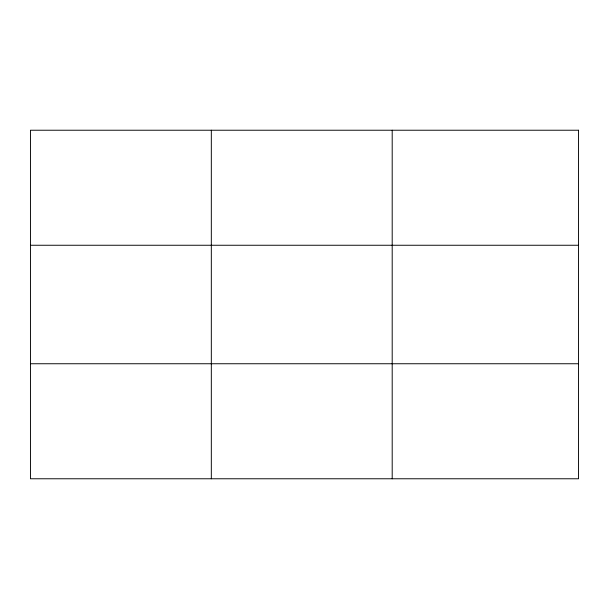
<?xml version="1.0" encoding="UTF-8"?>
<svg xmlns="http://www.w3.org/2000/svg" width="609" height="609" viewBox="0 0 609 609"><rect width="100%" height="100%" fill="white"/><g stroke="black" fill="none" stroke-linecap="round" stroke-linejoin="round"><path stroke-width="0.91" d="M211.323 130.227L211.323 478.773M392.196 130.227L392.196 478.773M30.45 245.252L578.55 245.252M30.45 363.748L578.55 363.748M578.55 130.227L578.55 478.773L30.45 478.773L30.45 130.227L578.55 130.227"/></g></svg>
